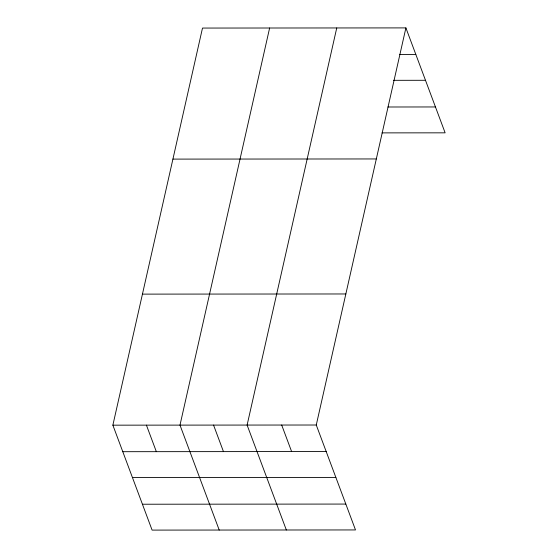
<?xml version="1.0" encoding="UTF-8"?>
<svg xmlns="http://www.w3.org/2000/svg" width="558" height="558" viewBox="0 0 558 558"><rect width="100%" height="100%" fill="white"/><g stroke="black" fill="none" stroke-linecap="round" stroke-linejoin="round"><path stroke-width="0.84" d="M405.903 27.9L316.267 425.015L355.502 529.94L152.097 530.1L112.869 425.168L202.498 28.06L405.903 27.9L445.131 132.832L382.028 132.881M269.626 28.005L179.99 425.119L219.217 530.051M336.746 27.956L247.11 425.063L286.345 529.995M399.395 54.44L415.822 54.426M393.509 80.324L425.496 80.296M387.915 106.997L435.463 106.955M172.917 159.107L376.322 158.946M142.443 294.122L345.848 293.968M112.869 425.168L316.267 425.015M122.781 451.694L326.186 451.534M132.455 477.571L335.86 477.411M142.423 504.23L345.827 504.069M281.692 425.036L291.611 451.561M213.554 425.091L223.465 451.617M146.426 425.147L156.345 451.666"/></g></svg>
